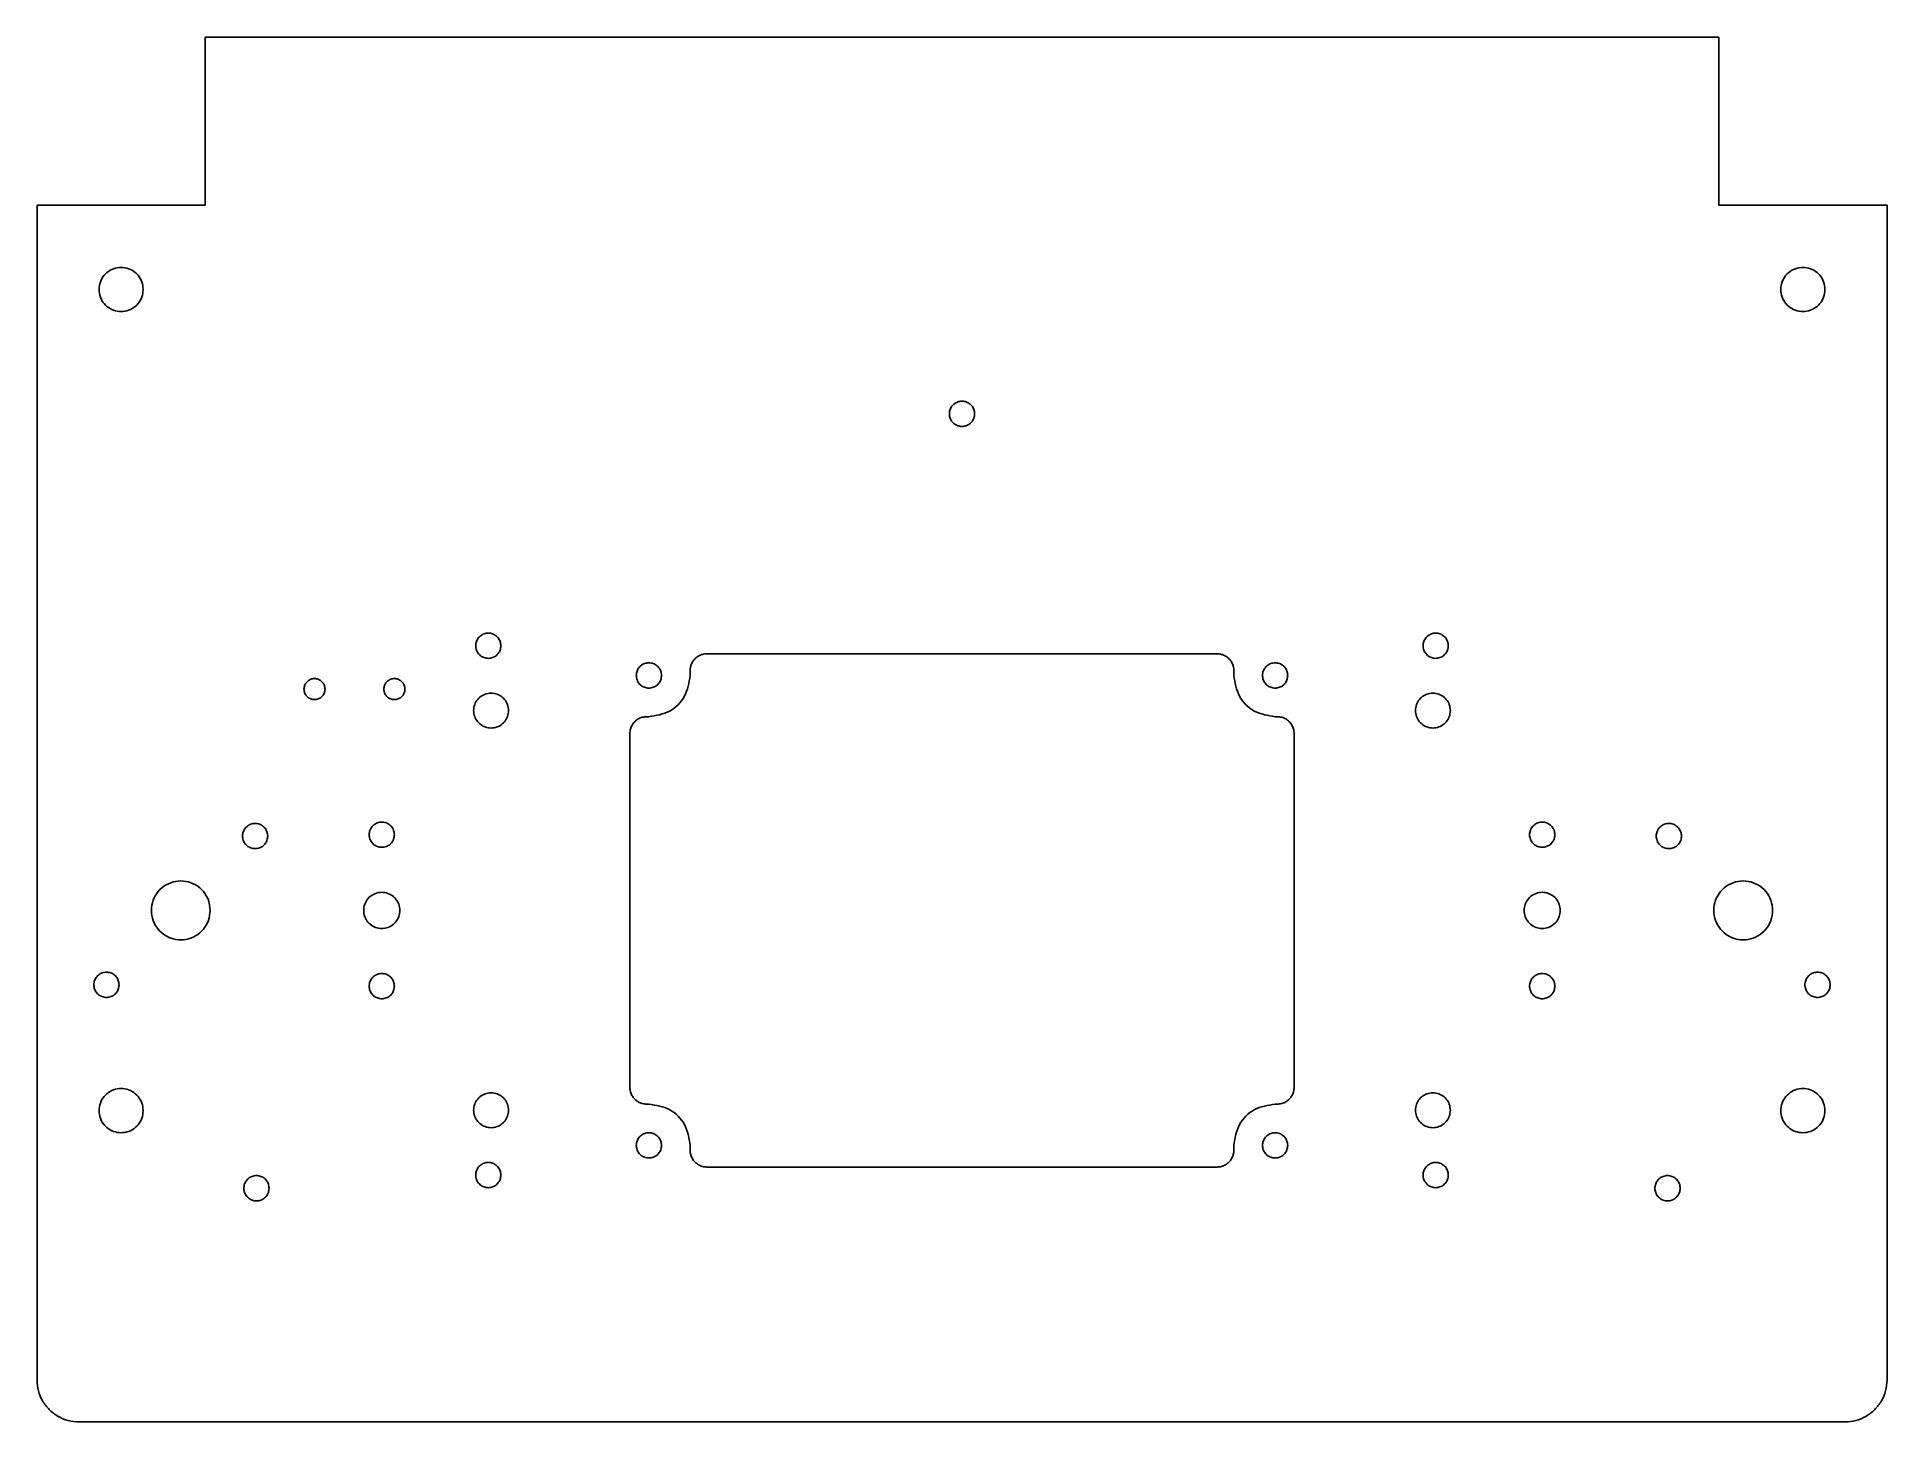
# Model space of a CAD drawing. Extents: x -110 to 110, y -61 to 104.
import ezdxf

# ---------------------------------------------------------------- set-up
doc = ezdxf.new("R2010")
doc.units = 0
doc.layers.get('0').update_dxf_attribs({"linetype": 'CONTINUOUS'})

msp = doc.modelspace()

# ---------------------------------------------------------------- linework, layer by layer
at = {"color": 7}
for p, q in [((90, 103.8), (-90, 103.8)), ((-90, 103.8), (-90, 83.8)), ((90, 83.8), (90, 103.8)), ((-90, 83.8), (-110, 83.8)), ((-110, 83.8), (-110, -55.8)), ((110, 83.8), (90, 83.8)), ((110, -55.8), (110, 83.8)), ((-97.375, 73.8), (-97.375, 73.8)), ((102.625, 73.8), (102.625, 73.8)), ((1.5, 59.02), (1.5, 59.02)), ((-54.83, 31.455), (-54.83, 31.455)), ((57.83, 31.455), (57.83, 31.455)), ((30.33333, 30.5), (-30.33333, 30.5)), ((-35.73333, 27.924998), (-35.73333, 27.924998)), ((-32.33333, 27.924998), (-32.33333, 28.5)), ((32.33333, 28.5), (32.33333, 27.924998)), ((38.73333, 27.924998), (38.73333, 27.924998)), ((-75.75, 26.3), (-75.75, 26.3)), ((-66.25, 26.3), (-66.25, 26.3)), ((-53.925, 23.75), (-53.925, 23.75)), ((-37.5, 23.024997), (-37.23333, 23.024997)), ((37.23333, 23.024997), (37.5, 23.024997)), ((58.075, 23.75), (58.075, 23.75)), ((-39.5, 21.024998), (-39.5, -21.024998)), ((39.5, -21.024998), (39.5, 21.024998)), ((-82.561165, 8.838835), (-82.561165, 8.838835)), ((-67.5, 9), (-67.5, 9)), ((70.5, 9), (70.5, 9)), ((85.561165, 8.838835), (85.561165, 8.838835)), ((-89.4, 0), (-89.4, 0)), ((-66.85, 0), (-66.85, 0)), ((71.15, 0), (71.15, 0)), ((96.4, 0), (96.4, 0)), ((-100.238835, -8.838835), (-100.238835, -8.838835)), ((-67.5, -9), (-67.5, -9)), ((70.5, -9), (70.5, -9)), ((103.238835, -8.838835), (103.238835, -8.838835)), ((-97.375, -23.8), (-97.375, -23.8)), ((-53.925, -23.75), (-53.925, -23.75)), ((-37.23333, -23.024998), (-37.5, -23.024998)), ((37.5, -23.024998), (37.23333, -23.024998)), ((58.075, -23.75), (58.075, -23.75)), ((102.625, -23.8), (102.625, -23.8)), ((-35.73333, -27.924997), (-35.73333, -27.924997)), ((-32.33333, -28.5), (-32.33333, -27.924997)), ((32.33333, -27.924997), (32.33333, -28.5)), ((38.73333, -27.924997), (38.73333, -27.924997)), ((-30.33333, -30.5), (30.33333, -30.5)), ((-54.83, -31.455), (-54.83, -31.455)), ((57.83, -31.455), (57.83, -31.455)), ((-82.397006, -33.02), (-82.397006, -33.02)), ((85.402994, -33.02), (85.402994, -33.02)), ((105, -60.8), (-105, -60.8))]:
    msp.add_line(p, q, dxfattribs=at)
for points, knots in [([(-97.375, 73.8), (-97.406364, 74.106901), (-97.468641, 74.71631), (-97.951816, 75.521655), (-98.659266, 76.120407), (-99.53531, 76.437965), (-100.464891, 76.437965), (-101.339708, 76.120407), (-102.052057, 75.521655), (-102.517029, 74.71631), (-102.679375, 73.8), (-102.517029, 72.883689), (-102.052057, 72.078345), (-101.339708, 71.479593), (-100.464891, 71.162035), (-99.53531, 71.162035), (-98.659266, 71.479593), (-97.951816, 72.078345), (-97.468641, 72.883689), (-97.406364, 73.493099), (-97.375, 73.8)], [0, 0, 0, 0, 0.916031, 1.818952, 2.734983, 3.651013, 4.553934, 5.469965, 6.385996, 7.288917, 8.204948, 9.120978, 10.023899, 10.93993, 11.855961, 12.758882, 13.674913, 14.590943, 15.493864, 16.409895, 16.409895, 16.409895, 16.409895]), ([(102.625, 73.8), (102.593637, 74.106901), (102.531359, 74.71631), (102.048184, 75.521655), (101.340734, 76.120407), (100.46469, 76.437965), (99.535109, 76.437965), (98.660292, 76.120407), (97.947943, 75.521655), (97.482971, 74.71631), (97.320626, 73.8), (97.482971, 72.883689), (97.947943, 72.078345), (98.660292, 71.479593), (99.535109, 71.162035), (100.46469, 71.162035), (101.340734, 71.479593), (102.048184, 72.078345), (102.531359, 72.883689), (102.593637, 73.493099), (102.625, 73.8)], [0, 0, 0, 0, 0.916031, 1.818952, 2.734983, 3.651013, 4.553934, 5.469965, 6.385996, 7.288917, 8.204948, 9.120978, 10.023899, 10.93993, 11.855961, 12.758882, 13.674913, 14.590943, 15.493864, 16.409895, 16.409895, 16.409895, 16.409895]), ([(1.5, 59.02), (1.482078, 59.195372), (1.446491, 59.543606), (1.170391, 60.003803), (0.766134, 60.345947), (0.265537, 60.527409), (-0.265652, 60.527409), (-0.765547, 60.345947), (-1.172604, 60.003803), (-1.438303, 59.543606), (-1.531071, 59.02), (-1.438303, 58.496394), (-1.172604, 58.036197), (-0.765547, 57.694053), (-0.265652, 57.512591), (0.265537, 57.512591), (0.766134, 57.694053), (1.170391, 58.036197), (1.446491, 58.496394), (1.482078, 58.844628), (1.5, 59.02)], [0, 0, 0, 0, 0.523446, 1.039401, 1.562847, 2.086294, 2.602248, 3.125695, 3.649141, 4.165096, 4.688542, 5.211988, 5.727943, 6.251389, 6.774835, 7.29079, 7.814237, 8.337683, 8.853638, 9.377084, 9.377084, 9.377084, 9.377084]), ([(-54.83, 31.455), (-54.847856, 31.630429), (-54.883312, 31.978774), (-55.15936, 32.439183), (-55.563666, 32.781502), (-56.064388, 32.963064), (-56.595727, 32.963064), (-57.09575, 32.781502), (-57.502845, 32.439183), (-57.76853, 31.978774), (-57.860957, 31.455), (-57.76853, 30.931226), (-57.502845, 30.470817), (-57.09575, 30.128498), (-56.595727, 29.946937), (-56.064388, 29.946937), (-55.563666, 30.128498), (-55.15936, 30.470817), (-54.883312, 30.931226), (-54.847856, 31.279571), (-54.83, 31.455)], [0, 0, 0, 0, 0.523591, 1.039684, 1.563274, 2.086865, 2.602958, 3.126549, 3.65014, 4.166233, 4.689823, 5.213414, 5.729507, 6.253098, 6.776689, 7.292782, 7.816372, 8.339963, 8.856056, 9.379647, 9.379647, 9.379647, 9.379647]), ([(57.83, 31.455), (57.812144, 31.630429), (57.776688, 31.978774), (57.50064, 32.439183), (57.096334, 32.781502), (56.595612, 32.963064), (56.064273, 32.963064), (55.56425, 32.781502), (55.157155, 32.439183), (54.89147, 31.978774), (54.799043, 31.455), (54.89147, 30.931226), (55.157155, 30.470817), (55.56425, 30.128498), (56.064273, 29.946937), (56.595612, 29.946937), (57.096334, 30.128498), (57.50064, 30.470817), (57.776688, 30.931226), (57.812144, 31.279571), (57.83, 31.455)], [0, 0, 0, 0, 0.523591, 1.039684, 1.563274, 2.086865, 2.602958, 3.126549, 3.65014, 4.166233, 4.689823, 5.213414, 5.729507, 6.253098, 6.776689, 7.292782, 7.816372, 8.339963, 8.856056, 9.379647, 9.379647, 9.379647, 9.379647]), ([(-35.73333, 27.924998), (-35.751186, 28.100426), (-35.786642, 28.448771), (-36.06269, 28.90918), (-36.466996, 29.251499), (-36.967718, 29.433061), (-37.499057, 29.433061), (-37.99908, 29.251499), (-38.406175, 28.90918), (-38.67186, 28.448771), (-38.764287, 27.924998), (-38.67186, 27.401224), (-38.406175, 26.940815), (-37.99908, 26.598496), (-37.499057, 26.416934), (-36.967718, 26.416934), (-36.466996, 26.598496), (-36.06269, 26.940815), (-35.786642, 27.401224), (-35.751186, 27.749569), (-35.73333, 27.924998)], [0, 0, 0, 0, 0.523591, 1.039684, 1.563274, 2.086865, 2.602958, 3.126549, 3.65014, 4.166233, 4.689823, 5.213414, 5.729507, 6.253098, 6.776689, 7.292782, 7.816372, 8.339963, 8.856056, 9.379647, 9.379647, 9.379647, 9.379647]), ([(-30.33333, 30.5), (-30.508356, 30.486667), (-30.856961, 30.460113), (-31.344643, 30.250262), (-31.764326, 29.930996), (-32.083593, 29.511313), (-32.293443, 29.023631), (-32.319998, 28.675026), (-32.33333, 28.5)], [0, 0, 0, 0, 0.52355, 1.042767, 1.566317, 2.089867, 2.609084, 3.132634, 3.132634, 3.132634, 3.132634]), ([(32.33333, 28.5), (32.319998, 28.675026), (32.293443, 29.023631), (32.083593, 29.511313), (31.764326, 29.930996), (31.344643, 30.250262), (30.856961, 30.460113), (30.508356, 30.486667), (30.33333, 30.5)], [0, 0, 0, 0, 0.52355, 1.042767, 1.566317, 2.089867, 2.609084, 3.132634, 3.132634, 3.132634, 3.132634]), ([(38.73333, 27.924998), (38.715474, 28.100426), (38.680018, 28.448771), (38.40397, 28.90918), (37.999665, 29.251499), (37.498942, 29.433061), (36.967603, 29.433061), (36.46758, 29.251499), (36.060485, 28.90918), (35.7948, 28.448771), (35.702373, 27.924998), (35.7948, 27.401224), (36.060485, 26.940815), (36.46758, 26.598496), (36.967603, 26.416934), (37.498942, 26.416934), (37.999665, 26.598496), (38.40397, 26.940815), (38.680018, 27.401224), (38.715474, 27.749569), (38.73333, 27.924998)], [0, 0, 0, 0, 0.523591, 1.039684, 1.563274, 2.086865, 2.602958, 3.126549, 3.65014, 4.166233, 4.689823, 5.213414, 5.729507, 6.253098, 6.776689, 7.292782, 7.816372, 8.339963, 8.856056, 9.379647, 9.379647, 9.379647, 9.379647]), ([(-75.75, 26.3), (-75.764935, 26.446143), (-75.794591, 26.736338), (-76.024675, 27.119836), (-76.361555, 27.404956), (-76.778719, 27.556174), (-77.221377, 27.556174), (-77.637956, 27.404956), (-77.97717, 27.119836), (-78.198586, 26.736338), (-78.275893, 26.3), (-78.198586, 25.863662), (-77.97717, 25.480164), (-77.637956, 25.195044), (-77.221377, 25.043826), (-76.778719, 25.043826), (-76.361555, 25.195044), (-76.024675, 25.480164), (-75.794591, 25.863662), (-75.764935, 26.153857), (-75.75, 26.3)], [0, 0, 0, 0, 0.436205, 0.866168, 1.302373, 1.738578, 2.16854, 2.604745, 3.040951, 3.470913, 3.907118, 4.343323, 4.773286, 5.209491, 5.645696, 6.075658, 6.511863, 6.948069, 7.378031, 7.814236, 7.814236, 7.814236, 7.814236]), ([(-66.25, 26.3), (-66.264935, 26.446143), (-66.294591, 26.736338), (-66.524674, 27.119836), (-66.861555, 27.404956), (-67.278719, 27.556174), (-67.721377, 27.556174), (-68.137956, 27.404956), (-68.47717, 27.119836), (-68.698585, 26.736338), (-68.775893, 26.3), (-68.698585, 25.863662), (-68.47717, 25.480164), (-68.137956, 25.195044), (-67.721377, 25.043826), (-67.278719, 25.043826), (-66.861555, 25.195044), (-66.524674, 25.480164), (-66.294591, 25.863662), (-66.264935, 26.153857), (-66.25, 26.3)], [0, 0, 0, 0, 0.436205, 0.866168, 1.302373, 1.738578, 2.16854, 2.604745, 3.040951, 3.470913, 3.907118, 4.343323, 4.773286, 5.209491, 5.645696, 6.075658, 6.511863, 6.948069, 7.378031, 7.814236, 7.814236, 7.814236, 7.814236]), ([(-37.23333, 23.024997), (-36.374723, 23.159773), (-34.682976, 23.425326), (-32.733659, 25.374644), (-32.468105, 27.066391), (-32.33333, 27.924998)], [0, 0, 0, 0, 2.56201, 5.048031, 7.610041, 7.610041, 7.610041, 7.610041]), ([(32.33333, 27.924998), (32.468105, 27.066391), (32.733659, 25.374644), (34.682976, 23.425326), (36.374723, 23.159773), (37.23333, 23.024997)], [0, 0, 0, 0, 2.56201, 5.048031, 7.610041, 7.610041, 7.610041, 7.610041]), ([(-53.925, 23.75), (-53.949792, 23.992598), (-53.999021, 24.474322), (-54.38096, 25.110927), (-54.940182, 25.584227), (-55.632674, 25.835249), (-56.367485, 25.835249), (-57.059007, 25.584227), (-57.622102, 25.110927), (-57.989652, 24.474322), (-58.117982, 23.75), (-57.989652, 23.025678), (-57.622102, 22.389073), (-57.059007, 21.915774), (-56.367485, 21.664751), (-55.632674, 21.664751), (-54.940182, 21.915774), (-54.38096, 22.389073), (-53.999021, 23.025678), (-53.949792, 23.507402), (-53.925, 23.75)], [0, 0, 0, 0, 0.724101, 1.437838, 2.161939, 2.886039, 3.599777, 4.323877, 5.047978, 5.761715, 6.485816, 7.209916, 7.923654, 8.647754, 9.371855, 10.085592, 10.809693, 11.533793, 12.247531, 12.971631, 12.971631, 12.971631, 12.971631]), ([(58.075, 23.75), (58.050208, 23.992598), (58.000979, 24.474322), (57.61904, 25.110927), (57.059818, 25.584227), (56.367326, 25.835249), (55.632515, 25.835249), (54.940993, 25.584227), (54.377898, 25.110927), (54.010348, 24.474322), (53.882018, 23.75), (54.010348, 23.025678), (54.377898, 22.389073), (54.940993, 21.915774), (55.632515, 21.664751), (56.367326, 21.664751), (57.059818, 21.915774), (57.61904, 22.389073), (58.000979, 23.025678), (58.050208, 23.507402), (58.075, 23.75)], [0, 0, 0, 0, 0.724101, 1.437838, 2.161939, 2.886039, 3.599777, 4.323877, 5.047978, 5.761715, 6.485816, 7.209916, 7.923654, 8.647754, 9.371855, 10.085592, 10.809693, 11.533793, 12.247531, 12.971631, 12.971631, 12.971631, 12.971631]), ([(-37.5, 23.024997), (-37.675027, 23.011665), (-38.023631, 22.98511), (-38.511313, 22.77526), (-38.930996, 22.455993), (-39.250262, 22.036311), (-39.460113, 21.548629), (-39.486668, 21.200024), (-39.5, 21.024998)], [0, 0, 0, 0, 0.52355, 1.042767, 1.566317, 2.089866, 2.609084, 3.132633, 3.132633, 3.132633, 3.132633]), ([(39.5, 21.024998), (39.486668, 21.200024), (39.460113, 21.548629), (39.250262, 22.036311), (38.930996, 22.455993), (38.511313, 22.77526), (38.023631, 22.98511), (37.675027, 23.011665), (37.5, 23.024997)], [0, 0, 0, 0, 0.52355, 1.042767, 1.566317, 2.089866, 2.609084, 3.132633, 3.132633, 3.132633, 3.132633]), ([(-82.561165, 8.838835), (-82.579021, 9.014263), (-82.614477, 9.362609), (-82.890526, 9.823017), (-83.294831, 10.165337), (-83.795553, 10.346898), (-84.326892, 10.346898), (-84.826916, 10.165337), (-85.23401, 9.823017), (-85.499695, 9.362609), (-85.592122, 8.838835), (-85.499695, 8.315061), (-85.23401, 7.854652), (-84.826916, 7.512333), (-84.326892, 7.330771), (-83.795553, 7.330771), (-83.294831, 7.512333), (-82.890526, 7.854652), (-82.614477, 8.315061), (-82.579021, 8.663406), (-82.561165, 8.838835)], [0, 0, 0, 0, 0.523591, 1.039684, 1.563274, 2.086865, 2.602958, 3.126549, 3.65014, 4.166233, 4.689823, 5.213414, 5.729507, 6.253098, 6.776689, 7.292782, 7.816372, 8.339963, 8.856056, 9.379647, 9.379647, 9.379647, 9.379647]), ([(-67.5, 9), (-67.517922, 9.175372), (-67.553509, 9.523606), (-67.829609, 9.983803), (-68.233866, 10.325947), (-68.734463, 10.507409), (-69.265652, 10.507409), (-69.765547, 10.325947), (-70.172604, 9.983803), (-70.438303, 9.523606), (-70.531071, 9), (-70.438303, 8.476394), (-70.172604, 8.016197), (-69.765547, 7.674053), (-69.265652, 7.492591), (-68.734463, 7.492591), (-68.233866, 7.674053), (-67.829609, 8.016197), (-67.553509, 8.476394), (-67.517922, 8.824628), (-67.5, 9)], [0, 0, 0, 0, 0.523446, 1.039401, 1.562847, 2.086294, 2.602249, 3.125695, 3.649141, 4.165096, 4.688542, 5.211988, 5.727943, 6.25139, 6.774836, 7.290791, 7.814237, 8.337683, 8.853638, 9.377084, 9.377084, 9.377084, 9.377084]), ([(70.5, 9), (70.482078, 9.175372), (70.446491, 9.523606), (70.170391, 9.983803), (69.766134, 10.325947), (69.265537, 10.507409), (68.734348, 10.507409), (68.234453, 10.325947), (67.827396, 9.983803), (67.561697, 9.523606), (67.468929, 9), (67.561697, 8.476394), (67.827396, 8.016197), (68.234453, 7.674053), (68.734348, 7.492591), (69.265537, 7.492591), (69.766134, 7.674053), (70.170391, 8.016197), (70.446491, 8.476394), (70.482078, 8.824628), (70.5, 9)], [0, 0, 0, 0, 0.523446, 1.039401, 1.562847, 2.086294, 2.602249, 3.125695, 3.649141, 4.165096, 4.688542, 5.211988, 5.727943, 6.25139, 6.774836, 7.290791, 7.814237, 8.337683, 8.853638, 9.377084, 9.377084, 9.377084, 9.377084]), ([(85.561165, 8.838835), (85.543309, 9.014263), (85.507853, 9.362609), (85.231805, 9.823017), (84.8275, 10.165337), (84.326778, 10.346898), (83.795438, 10.346898), (83.295415, 10.165337), (82.888321, 9.823017), (82.622635, 9.362609), (82.530209, 8.838835), (82.622635, 8.315061), (82.888321, 7.854652), (83.295415, 7.512333), (83.795438, 7.330771), (84.326778, 7.330771), (84.8275, 7.512333), (85.231805, 7.854652), (85.507853, 8.315061), (85.543309, 8.663406), (85.561165, 8.838835)], [0, 0, 0, 0, 0.523591, 1.039684, 1.563274, 2.086865, 2.602958, 3.126549, 3.65014, 4.166233, 4.689823, 5.213414, 5.729507, 6.253098, 6.776689, 7.292782, 7.816372, 8.339963, 8.856056, 9.379647, 9.379647, 9.379647, 9.379647]), ([(-89.4, 0), (-89.441717, 0.409288), (-89.524554, 1.222004), (-90.168708, 2.29612), (-91.112048, 3.094724), (-92.280298, 3.518287), (-93.519969, 3.518287), (-94.686587, 3.094724), (-95.636444, 2.29612), (-96.256386, 1.222004), (-96.472324, 0), (-96.256386, -1.222004), (-95.636444, -2.29612), (-94.686587, -3.094724), (-93.519969, -3.518287), (-92.280298, -3.518287), (-91.112048, -3.094724), (-90.168708, -2.29612), (-89.524554, -1.222004), (-89.441717, -0.409288), (-89.4, 0)], [0, 0, 0, 0, 1.221595, 2.425701, 3.647296, 4.868891, 6.072997, 7.294592, 8.516187, 9.720293, 10.941888, 12.163483, 13.367589, 14.589184, 15.810779, 17.014885, 18.23648, 19.458075, 20.662181, 21.883776, 21.883776, 21.883776, 21.883776]), ([(96.4, 0), (96.358283, 0.409288), (96.275446, 1.222004), (95.631292, 2.29612), (94.687952, 3.094724), (93.519702, 3.518287), (92.280031, 3.518287), (91.113413, 3.094724), (90.163557, 2.29612), (89.543614, 1.222004), (89.327676, 0), (89.543614, -1.222004), (90.163557, -2.29612), (91.113413, -3.094724), (92.280031, -3.518287), (93.519702, -3.518287), (94.687952, -3.094724), (95.631292, -2.29612), (96.275446, -1.222004), (96.358283, -0.409288), (96.4, 0)], [0, 0, 0, 0, 1.221595, 2.425701, 3.647296, 4.868891, 6.072997, 7.294592, 8.516187, 9.720293, 10.941888, 12.163483, 13.367589, 14.589184, 15.810779, 17.014885, 18.23648, 19.458075, 20.662181, 21.883776, 21.883776, 21.883776, 21.883776]), ([(-66.85, 0), (-66.875688, 0.251366), (-66.926697, 0.750502), (-67.32244, 1.410117), (-67.901875, 1.900524), (-68.619397, 2.160619), (-69.380768, 2.160619), (-70.097284, 1.900524), (-70.680732, 1.410117), (-71.061567, 0.750502), (-71.194535, 0), (-71.061567, -0.750502), (-70.680732, -1.410117), (-70.097284, -1.900524), (-69.380768, -2.160619), (-68.619397, -2.160619), (-67.901875, -1.900524), (-67.32244, -1.410117), (-66.926697, -0.750502), (-66.875688, -0.251367), (-66.85, 0)], [0, 0, 0, 0, 0.750273, 1.489808, 2.240081, 2.990354, 3.729889, 4.480162, 5.230435, 5.96997, 6.720243, 7.470516, 8.210051, 8.960324, 9.710597, 10.450132, 11.200405, 11.950678, 12.690213, 13.440486, 13.440486, 13.440486, 13.440486]), ([(71.15, 0), (71.124312, 0.251366), (71.073303, 0.750502), (70.67756, 1.410117), (70.098125, 1.900524), (69.380603, 2.160619), (68.619232, 2.160619), (67.902716, 1.900524), (67.319268, 1.410117), (66.938433, 0.750502), (66.805465, 0), (66.938433, -0.750502), (67.319268, -1.410117), (67.902716, -1.900524), (68.619232, -2.160619), (69.380603, -2.160619), (70.098125, -1.900524), (70.67756, -1.410117), (71.073303, -0.750502), (71.124312, -0.251367), (71.15, 0)], [0, 0, 0, 0, 0.750273, 1.489808, 2.240081, 2.990354, 3.729889, 4.480162, 5.230435, 5.96997, 6.720243, 7.470516, 8.210051, 8.960324, 9.710597, 10.450132, 11.200405, 11.950678, 12.690213, 13.440486, 13.440486, 13.440486, 13.440486]), ([(-100.238835, -8.838835), (-100.256691, -8.663406), (-100.292147, -8.315061), (-100.568195, -7.854652), (-100.9725, -7.512333), (-101.473222, -7.330771), (-102.004562, -7.330771), (-102.504585, -7.512333), (-102.91168, -7.854652), (-103.177365, -8.315061), (-103.269791, -8.838835), (-103.177365, -9.362609), (-102.91168, -9.823017), (-102.504585, -10.165337), (-102.004562, -10.346898), (-101.473222, -10.346898), (-100.9725, -10.165337), (-100.568195, -9.823017), (-100.292147, -9.362609), (-100.256691, -9.014263), (-100.238835, -8.838835)], [0, 0, 0, 0, 0.523591, 1.039684, 1.563274, 2.086865, 2.602958, 3.126549, 3.65014, 4.166233, 4.689823, 5.213414, 5.729507, 6.253098, 6.776689, 7.292782, 7.816372, 8.339963, 8.856056, 9.379647, 9.379647, 9.379647, 9.379647]), ([(-67.5, -9), (-67.517922, -8.824628), (-67.553509, -8.476394), (-67.829609, -8.016197), (-68.233866, -7.674053), (-68.734463, -7.492591), (-69.265652, -7.492591), (-69.765547, -7.674053), (-70.172604, -8.016197), (-70.438303, -8.476394), (-70.531071, -9), (-70.438303, -9.523606), (-70.172604, -9.983803), (-69.765547, -10.325947), (-69.265652, -10.507409), (-68.734463, -10.507409), (-68.233866, -10.325947), (-67.829609, -9.983803), (-67.553509, -9.523606), (-67.517922, -9.175372), (-67.5, -9)], [0, 0, 0, 0, 0.523446, 1.039401, 1.562847, 2.086294, 2.602249, 3.125695, 3.649141, 4.165096, 4.688542, 5.211988, 5.727943, 6.25139, 6.774836, 7.290791, 7.814237, 8.337683, 8.853638, 9.377084, 9.377084, 9.377084, 9.377084]), ([(70.5, -9), (70.482078, -8.824628), (70.446491, -8.476394), (70.170391, -8.016197), (69.766134, -7.674053), (69.265537, -7.492591), (68.734348, -7.492591), (68.234453, -7.674053), (67.827396, -8.016197), (67.561697, -8.476394), (67.468929, -9), (67.561697, -9.523606), (67.827396, -9.983803), (68.234453, -10.325947), (68.734348, -10.507409), (69.265537, -10.507409), (69.766134, -10.325947), (70.170391, -9.983803), (70.446491, -9.523606), (70.482078, -9.175372), (70.5, -9)], [0, 0, 0, 0, 0.523446, 1.039401, 1.562847, 2.086294, 2.602249, 3.125695, 3.649141, 4.165096, 4.688542, 5.211988, 5.727943, 6.25139, 6.774836, 7.290791, 7.814237, 8.337683, 8.853638, 9.377084, 9.377084, 9.377084, 9.377084]), ([(103.238835, -8.838835), (103.220979, -8.663406), (103.185523, -8.315061), (102.909475, -7.854652), (102.505169, -7.512333), (102.004447, -7.330771), (101.473108, -7.330771), (100.973085, -7.512333), (100.56599, -7.854652), (100.300305, -8.315061), (100.207878, -8.838835), (100.300305, -9.362609), (100.56599, -9.823017), (100.973085, -10.165337), (101.473108, -10.346898), (102.004447, -10.346898), (102.505169, -10.165337), (102.909475, -9.823017), (103.185523, -9.362609), (103.220979, -9.014263), (103.238835, -8.838835)], [0, 0, 0, 0, 0.523591, 1.039684, 1.563274, 2.086865, 2.602958, 3.126549, 3.65014, 4.166233, 4.689823, 5.213414, 5.729507, 6.253098, 6.776689, 7.292782, 7.816372, 8.339963, 8.856056, 9.379647, 9.379647, 9.379647, 9.379647]), ([(-97.375, -23.8), (-97.406364, -23.493099), (-97.468641, -22.883689), (-97.951816, -22.078345), (-98.659266, -21.479593), (-99.53531, -21.162035), (-100.464891, -21.162035), (-101.339708, -21.479593), (-102.052057, -22.078345), (-102.517029, -22.883689), (-102.679375, -23.8), (-102.517029, -24.71631), (-102.052057, -25.521655), (-101.339708, -26.120407), (-100.464891, -26.437965), (-99.53531, -26.437965), (-98.659266, -26.120407), (-97.951816, -25.521655), (-97.468641, -24.71631), (-97.406364, -24.106901), (-97.375, -23.8)], [0, 0, 0, 0, 0.916031, 1.818952, 2.734983, 3.651013, 4.553934, 5.469965, 6.385996, 7.288917, 8.204948, 9.120978, 10.023899, 10.93993, 11.855961, 12.758882, 13.674913, 14.590943, 15.493864, 16.409895, 16.409895, 16.409895, 16.409895]), ([(-53.925, -23.75), (-53.949792, -23.507402), (-53.999021, -23.025678), (-54.38096, -22.389073), (-54.940182, -21.915774), (-55.632674, -21.664751), (-56.367485, -21.664751), (-57.059007, -21.915774), (-57.622102, -22.389073), (-57.989652, -23.025678), (-58.117982, -23.75), (-57.989652, -24.474322), (-57.622102, -25.110927), (-57.059007, -25.584226), (-56.367485, -25.835249), (-55.632674, -25.835249), (-54.940182, -25.584226), (-54.38096, -25.110927), (-53.999021, -24.474322), (-53.949792, -23.992598), (-53.925, -23.75)], [0, 0, 0, 0, 0.724101, 1.437838, 2.161939, 2.886039, 3.599777, 4.323877, 5.047978, 5.761715, 6.485816, 7.209916, 7.923654, 8.647754, 9.371855, 10.085592, 10.809693, 11.533793, 12.247531, 12.971631, 12.971631, 12.971631, 12.971631]), ([(-39.5, -21.024998), (-39.486668, -21.200024), (-39.460113, -21.548629), (-39.250262, -22.036311), (-38.930996, -22.455993), (-38.511313, -22.77526), (-38.023631, -22.98511), (-37.675027, -23.011665), (-37.5, -23.024998)], [0, 0, 0, 0, 0.52355, 1.042767, 1.566317, 2.089866, 2.609084, 3.132633, 3.132633, 3.132633, 3.132633]), ([(37.5, -23.024998), (37.675027, -23.011665), (38.023631, -22.98511), (38.511313, -22.77526), (38.930996, -22.455993), (39.250262, -22.036311), (39.460113, -21.548629), (39.486668, -21.200024), (39.5, -21.024998)], [0, 0, 0, 0, 0.52355, 1.042767, 1.566317, 2.089866, 2.609084, 3.132633, 3.132633, 3.132633, 3.132633]), ([(58.075, -23.75), (58.050208, -23.507402), (58.000979, -23.025678), (57.61904, -22.389073), (57.059818, -21.915774), (56.367326, -21.664751), (55.632515, -21.664751), (54.940993, -21.915774), (54.377898, -22.389073), (54.010348, -23.025678), (53.882018, -23.75), (54.010348, -24.474322), (54.377898, -25.110927), (54.940993, -25.584226), (55.632515, -25.835249), (56.367326, -25.835249), (57.059818, -25.584226), (57.61904, -25.110927), (58.000979, -24.474322), (58.050208, -23.992598), (58.075, -23.75)], [0, 0, 0, 0, 0.724101, 1.437838, 2.161939, 2.886039, 3.599777, 4.323877, 5.047978, 5.761715, 6.485816, 7.209916, 7.923654, 8.647754, 9.371855, 10.085592, 10.809693, 11.533793, 12.247531, 12.971631, 12.971631, 12.971631, 12.971631]), ([(102.625, -23.8), (102.593637, -23.493099), (102.531359, -22.883689), (102.048184, -22.078345), (101.340734, -21.479593), (100.46469, -21.162035), (99.535109, -21.162035), (98.660292, -21.479593), (97.947943, -22.078345), (97.482971, -22.883689), (97.320626, -23.8), (97.482971, -24.71631), (97.947943, -25.521655), (98.660292, -26.120407), (99.535109, -26.437965), (100.46469, -26.437965), (101.340734, -26.120407), (102.048184, -25.521655), (102.531359, -24.71631), (102.593637, -24.106901), (102.625, -23.8)], [0, 0, 0, 0, 0.916031, 1.818952, 2.734983, 3.651013, 4.553934, 5.469965, 6.385996, 7.288917, 8.204948, 9.120978, 10.023899, 10.93993, 11.855961, 12.758882, 13.674913, 14.590943, 15.493864, 16.409895, 16.409895, 16.409895, 16.409895]), ([(-32.33333, -27.924997), (-32.468106, -27.066391), (-32.733659, -25.374644), (-34.682976, -23.425326), (-36.374723, -23.159773), (-37.23333, -23.024998)], [0, 0, 0, 0, 2.56201, 5.048031, 7.61004, 7.61004, 7.61004, 7.61004]), ([(37.23333, -23.024998), (36.374723, -23.159773), (34.682976, -23.425326), (32.733659, -25.374644), (32.468106, -27.066391), (32.33333, -27.924997)], [0, 0, 0, 0, 2.56201, 5.048031, 7.61004, 7.61004, 7.61004, 7.61004]), ([(-35.73333, -27.924997), (-35.751186, -27.749569), (-35.786642, -27.401224), (-36.06269, -26.940815), (-36.466996, -26.598496), (-36.967718, -26.416934), (-37.499057, -26.416934), (-37.99908, -26.598496), (-38.406175, -26.940815), (-38.67186, -27.401224), (-38.764287, -27.924997), (-38.67186, -28.448771), (-38.406175, -28.90918), (-37.99908, -29.251499), (-37.499057, -29.433061), (-36.967718, -29.433061), (-36.466996, -29.251499), (-36.06269, -28.90918), (-35.786642, -28.448771), (-35.751186, -28.100426), (-35.73333, -27.924997)], [0, 0, 0, 0, 0.523591, 1.039684, 1.563274, 2.086865, 2.602958, 3.126549, 3.65014, 4.166233, 4.689823, 5.213414, 5.729507, 6.253098, 6.776689, 7.292782, 7.816372, 8.339963, 8.856056, 9.379647, 9.379647, 9.379647, 9.379647]), ([(-32.33333, -28.5), (-32.319998, -28.675027), (-32.293443, -29.023631), (-32.083593, -29.511313), (-31.764326, -29.930996), (-31.344643, -30.250263), (-30.856961, -30.460113), (-30.508356, -30.486668), (-30.33333, -30.5)], [0, 0, 0, 0, 0.52355, 1.042767, 1.566317, 2.089867, 2.609084, 3.132634, 3.132634, 3.132634, 3.132634]), ([(30.33333, -30.5), (30.508356, -30.486668), (30.856961, -30.460113), (31.344643, -30.250263), (31.764326, -29.930996), (32.083593, -29.511313), (32.293443, -29.023631), (32.319998, -28.675027), (32.33333, -28.5)], [0, 0, 0, 0, 0.52355, 1.042767, 1.566317, 2.089867, 2.609084, 3.132634, 3.132634, 3.132634, 3.132634]), ([(38.73333, -27.924997), (38.715474, -27.749569), (38.680018, -27.401224), (38.40397, -26.940815), (37.999665, -26.598496), (37.498942, -26.416934), (36.967603, -26.416934), (36.46758, -26.598496), (36.060485, -26.940815), (35.7948, -27.401224), (35.702373, -27.924997), (35.7948, -28.448771), (36.060485, -28.90918), (36.46758, -29.251499), (36.967603, -29.433061), (37.498942, -29.433061), (37.999665, -29.251499), (38.40397, -28.90918), (38.680018, -28.448771), (38.715474, -28.100426), (38.73333, -27.924997)], [0, 0, 0, 0, 0.523591, 1.039684, 1.563274, 2.086865, 2.602958, 3.126549, 3.65014, 4.166233, 4.689823, 5.213414, 5.729507, 6.253098, 6.776689, 7.292782, 7.816372, 8.339963, 8.856056, 9.379647, 9.379647, 9.379647, 9.379647]), ([(-54.83, -31.455), (-54.847856, -31.279571), (-54.883312, -30.931226), (-55.15936, -30.470817), (-55.563666, -30.128498), (-56.064388, -29.946936), (-56.595727, -29.946936), (-57.09575, -30.128498), (-57.502845, -30.470817), (-57.76853, -30.931226), (-57.860957, -31.455), (-57.76853, -31.978774), (-57.502845, -32.439183), (-57.09575, -32.781502), (-56.595727, -32.963063), (-56.064388, -32.963063), (-55.563666, -32.781502), (-55.15936, -32.439183), (-54.883312, -31.978774), (-54.847856, -31.630429), (-54.83, -31.455)], [0, 0, 0, 0, 0.523591, 1.039684, 1.563274, 2.086865, 2.602958, 3.126549, 3.65014, 4.166233, 4.689823, 5.213414, 5.729507, 6.253098, 6.776689, 7.292782, 7.816372, 8.339963, 8.856056, 9.379647, 9.379647, 9.379647, 9.379647]), ([(57.83, -31.455), (57.812144, -31.279571), (57.776688, -30.931226), (57.50064, -30.470817), (57.096334, -30.128498), (56.595612, -29.946936), (56.064273, -29.946936), (55.56425, -30.128498), (55.157155, -30.470817), (54.89147, -30.931226), (54.799043, -31.455), (54.89147, -31.978774), (55.157155, -32.439183), (55.56425, -32.781502), (56.064273, -32.963063), (56.595612, -32.963063), (57.096334, -32.781502), (57.50064, -32.439183), (57.776688, -31.978774), (57.812144, -31.630429), (57.83, -31.455)], [0, 0, 0, 0, 0.523591, 1.039684, 1.563274, 2.086865, 2.602958, 3.126549, 3.65014, 4.166233, 4.689823, 5.213414, 5.729507, 6.253098, 6.776689, 7.292782, 7.816372, 8.339963, 8.856056, 9.379647, 9.379647, 9.379647, 9.379647]), ([(-82.397006, -33.02), (-82.414862, -32.844571), (-82.450318, -32.496226), (-82.726366, -32.035817), (-83.130671, -31.693498), (-83.631393, -31.511936), (-84.162732, -31.511936), (-84.662756, -31.693498), (-85.06985, -32.035817), (-85.335535, -32.496226), (-85.427962, -33.02), (-85.335535, -33.543774), (-85.06985, -34.004182), (-84.662756, -34.346502), (-84.162732, -34.528063), (-83.631393, -34.528063), (-83.130671, -34.346502), (-82.726366, -34.004182), (-82.450318, -33.543774), (-82.414862, -33.195428), (-82.397006, -33.02)], [0, 0, 0, 0, 0.523591, 1.039684, 1.563274, 2.086865, 2.602958, 3.126549, 3.65014, 4.166233, 4.689823, 5.213414, 5.729507, 6.253098, 6.776689, 7.292782, 7.816372, 8.339963, 8.856056, 9.379647, 9.379647, 9.379647, 9.379647]), ([(85.402994, -33.02), (85.385138, -32.844571), (85.349682, -32.496226), (85.073634, -32.035817), (84.669329, -31.693498), (84.168607, -31.511936), (83.637268, -31.511936), (83.137244, -31.693498), (82.73015, -32.035817), (82.464464, -32.496226), (82.372038, -33.02), (82.464464, -33.543774), (82.73015, -34.004182), (83.137244, -34.346502), (83.637268, -34.528063), (84.168607, -34.528063), (84.669329, -34.346502), (85.073634, -34.004182), (85.349682, -33.543774), (85.385138, -33.195428), (85.402994, -33.02)], [0, 0, 0, 0, 0.523591, 1.039684, 1.563274, 2.086865, 2.602958, 3.126549, 3.65014, 4.166233, 4.689823, 5.213414, 5.729507, 6.253098, 6.776689, 7.292782, 7.816372, 8.339963, 8.856056, 9.379647, 9.379647, 9.379647, 9.379647]), ([(-110, -55.8), (-109.966669, -56.237566), (-109.900282, -57.109078), (-109.375656, -58.328283), (-108.57749, -59.37749), (-107.528283, -60.175656), (-106.309078, -60.700282), (-105.437566, -60.766669), (-105, -60.8)], [0, 0, 0, 0, 1.308874, 2.606918, 3.915792, 5.224666, 6.52271, 7.831584, 7.831584, 7.831584, 7.831584]), ([(105, -60.8), (105.437566, -60.766669), (106.309078, -60.700282), (107.528283, -60.175656), (108.57749, -59.37749), (109.375656, -58.328283), (109.900282, -57.109078), (109.966669, -56.237566), (110, -55.8)], [0, 0, 0, 0, 1.308874, 2.606918, 3.915792, 5.224666, 6.52271, 7.831584, 7.831584, 7.831584, 7.831584])]:
    msp.add_open_spline(points, degree=3, knots=knots, dxfattribs=at)

doc.saveas('drawing.dxf')
